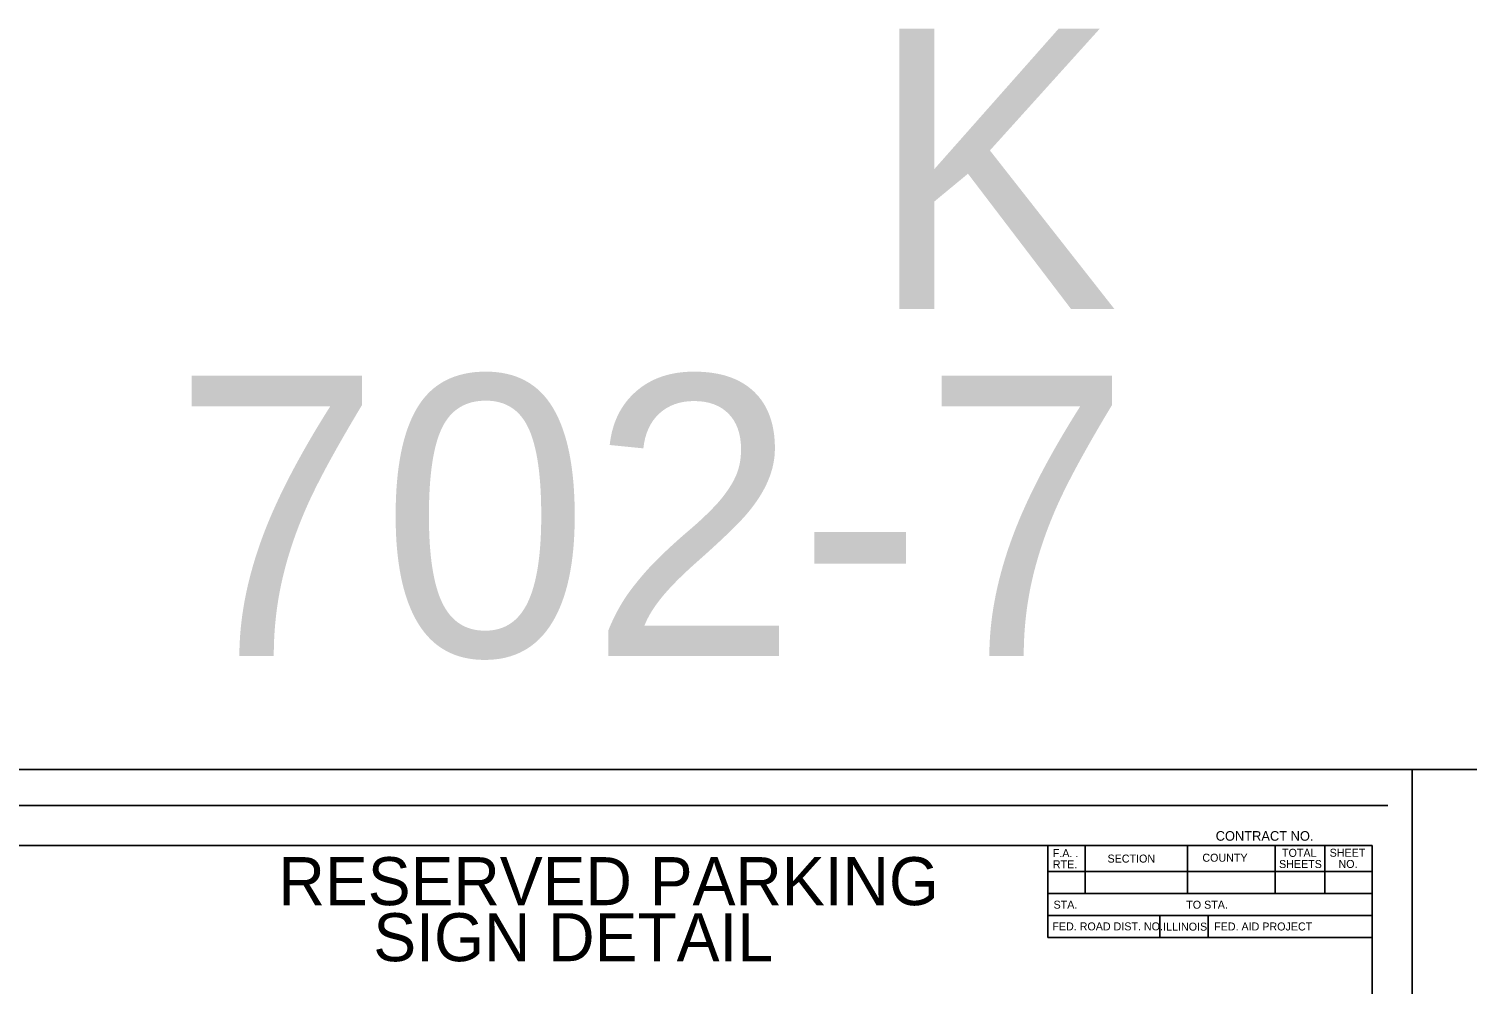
# Model space of a CAD drawing. Extents: x 2147643 to 2167443, y 2146757 to 2149469.
# Drawn here: x 2159379 to 2160278, y 2148490 to 2149087 of the extents above; entities that cross this region are included whole.
import ezdxf

# ---------------------------------------------------------------- set-up
doc = ezdxf.new("R2010")
doc.units = 0
for name, color, linetype in [('Design_PR_Roadway Notes', 7, 'Continuous'), ('Level 1', 7, 'Continuous'), ('Level 23', 7, 'Continuous'), ('Sheets_General Details', 7, 'Continuous'), ('Sheets_Plotter Plotting Border', 7, 'Continuous')]:
    doc.layers.add(name, color=color, linetype=linetype)

msp = doc.modelspace()

# ---------------------------------------------------------------- linework, layer by layer
at = {"layer": 'Sheets_General Details'}
for p, q in [((2158443.18, 2148624.6), (2160243.18, 2148624.6)), ((2160243.18, 2148624.6), (2160243.18, 2147479.6)), ((2160243.18, 2147479.6), (2160243.18, 2148624.6)), ((2160243.18, 2148624.6), (2162043.18, 2148624.6)), ((2158489.36, 2148602.1), (2160228.01, 2148602.1)), ((2158543.18, 2148577.1), (2160218.18, 2148577.1)), ((2160015.68, 2148577.1), (2160015.68, 2148519.6)), ((2160038.95, 2148577.1), (2160038.95, 2148547.1)), ((2160102.9, 2148577.1), (2160102.9, 2148547.1)), ((2160157.51, 2148577.1), (2160157.51, 2148547.1)), ((2160188.55, 2148577.1), (2160188.55, 2148547.1)), ((2160218.18, 2148577.1), (2160218.18, 2147527.1)), ((2160015.68, 2148560.85), (2160218.18, 2148560.85)), ((2160015.68, 2148547.1), (2160218.18, 2148547.1)), ((2160015.68, 2148533.35), (2160218.18, 2148533.35)), ((2160085.68, 2148533.35), (2160085.68, 2148519.6)), ((2160115.68, 2148533.35), (2160115.68, 2148519.6)), ((2160015.68, 2148519.6), (2160218.18, 2148519.6))]:
    msp.add_line(p, q, dxfattribs=at)
at = {"layer": 'Sheets_Plotter Plotting Border'}
for points in [[(2158443.18, 2148624.6), (2160243.18, 2148624.6), (2160243.18, 2147479.6), (2158443.18, 2147479.6)], [(2160243.18, 2148624.6), (2162043.18, 2148624.6), (2162043.18, 2147479.6), (2160243.18, 2147479.6)]]:
    msp.add_lwpolyline(points, close=True, dxfattribs=at)

# ---------------------------------------------------------------- texts
at = {"layer": 'Design_PR_Roadway Notes'}
for s, p in [('RESERVED PARKING', (2159535.18, 2148539.84)), ('SIGN DETAIL', (2159594.39, 2148504.84))]:
    msp.add_text(s, height=30, dxfattribs=at).set_placement(p)
at = {"layer": 'Level 1'}
msp.add_text('702-7', height=175, dxfattribs=at).set_placement((2159469.02, 2148695.52))
at = {"layer": 'Level 23'}
msp.add_text('K', height=175, dxfattribs=at).set_placement((2159903.71, 2148912.3))
at = {"layer": 'Sheets_General Details'}
for s, height, p in [('CONTRACT NO.      ', 6, (2160120.47, 2148580.09)), ('F.A. .', 5, (2160018.74, 2148569.85)), ('TOTAL', 4.999, (2160161.9, 2148570.04)), ('SHEET', 4.999, (2160191.63, 2148570.09)), ('RTE.', 5, (2160018.74, 2148562.85)), ('SECTION', 4.999, (2160052.92, 2148566.44)), ('COUNTY', 4.999, (2160112.14, 2148566.98)), ('SHEETS', 4.999, (2160160.03, 2148563.04)), ('NO.', 4.999, (2160197.16, 2148563.09)), ('STA.', 4.999, (2160019.21, 2148537.64)), ('TO STA.', 4.999, (2160102.08, 2148537.63)), ('FED. ROAD DIST. NO.  ', 4.999, (2160018.45, 2148524.09)), ('ILLINOIS', 4.999, (2160087.65, 2148523.94)), ('FED. AID PROJECT', 4.999, (2160119.49, 2148524.03))]:
    msp.add_text(s, height=height, dxfattribs=at).set_placement(p)

doc.saveas('drawing.dxf')
